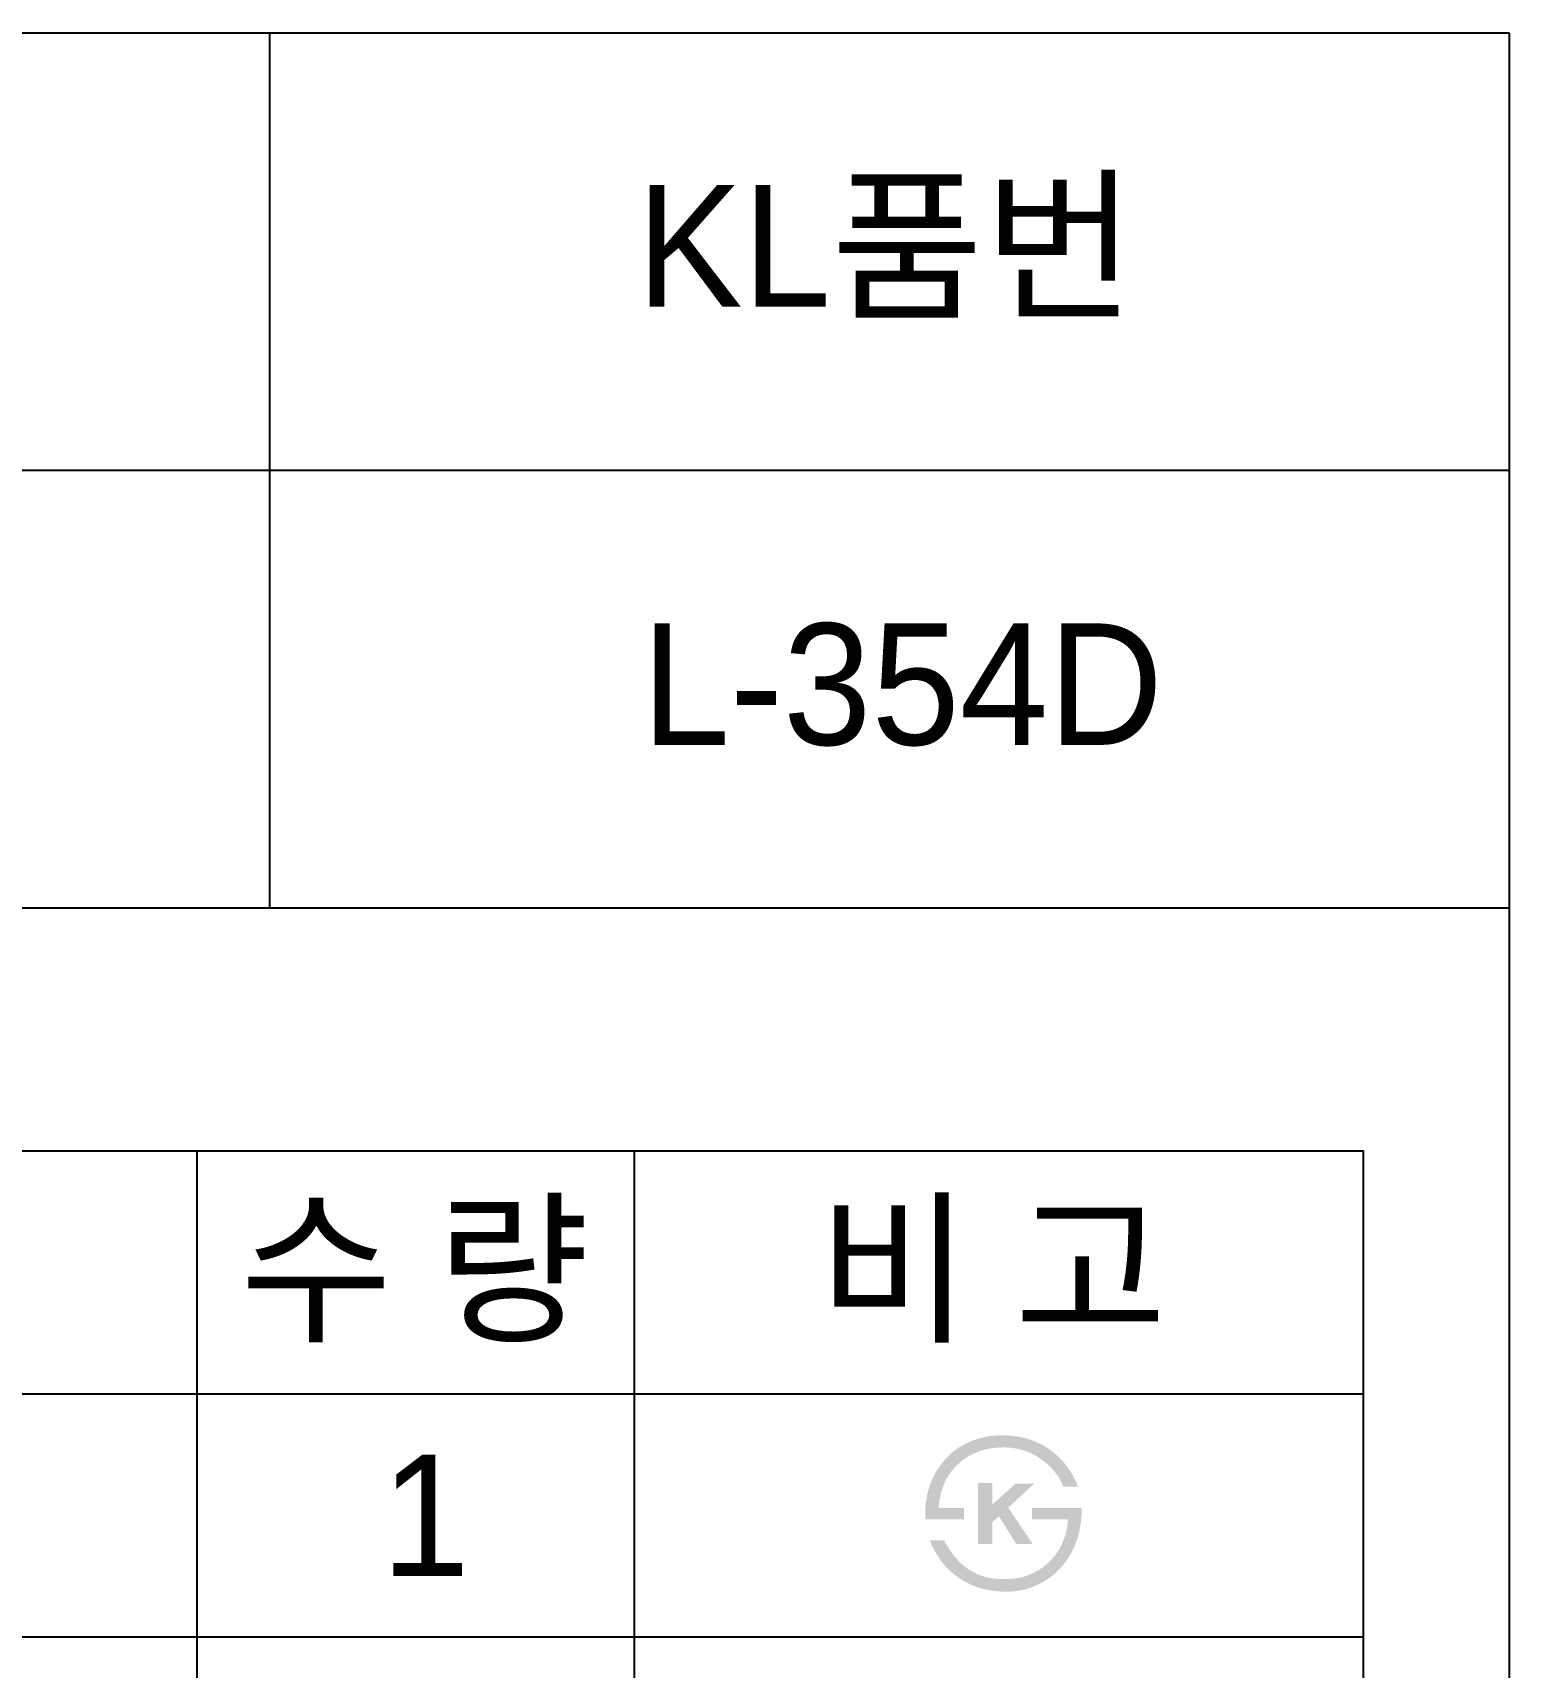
# Model space of a CAD drawing. Header units: millimetres. Extents: x 0 to 3868, y -67 to 2530.
# Drawn here: x 3564 to 3867.8, y 2193.8 to 2530 of the extents above; entities that cross this region are included whole.
import ezdxf
from ezdxf.enums import TextEntityAlignment as Align

# ---------------------------------------------------------------- set-up
doc = ezdxf.new("R2010")
doc.units = ezdxf.units.MM
doc.layers.add('TEXT', color=7, linetype='Continuous')
doc.layers.add('도각라인', color=7, linetype='Continuous')
doc.styles.add('타이틀', font='H2GTRM.TTF', dxfattribs={"height": 25})

msp = doc.modelspace()

# ---------------------------------------------------------------- hatches: boundary and pattern name
at = {"layer": 'TEXT'}
for points in [[(3747.63, 2224.17), (3747.61, 2224.58), (3747.6, 2224.99), (3747.6, 2225.4), (3747.6, 2225.8), (3747.62, 2226.21), (3747.64, 2226.61), (3747.67, 2227.01), (3747.71, 2227.41), (3747.76, 2227.8), (3747.82, 2228.2), (3747.89, 2228.59), (3747.96, 2228.98), (3748.04, 2229.36), (3748.14, 2229.75), (3748.23, 2230.13), (3748.34, 2230.52), (3748.46, 2230.9), (3748.59, 2231.28), (3748.73, 2231.66), (3748.88, 2232.03), (3749.03, 2232.39), (3749.19, 2232.75), (3749.37, 2233.1), (3749.54, 2233.45), (3749.73, 2233.79), (3749.93, 2234.12), (3750.13, 2234.45), (3750.34, 2234.77), (3750.56, 2235.09), (3750.79, 2235.4), (3751.03, 2235.7), (3751.53, 2236.32), (3751.8, 2236.62), (3752.08, 2236.92), (3752.36, 2237.2), (3752.65, 2237.48), (3752.94, 2237.75), (3753.25, 2238.01), (3753.56, 2238.26), (3753.88, 2238.5), (3754.2, 2238.74), (3754.53, 2238.96), (3754.87, 2239.17), (3755.22, 2239.38), (3755.57, 2239.58), (3755.93, 2239.76), (3756.3, 2239.94), (3756.7, 2240.12), (3757.11, 2240.29), (3757.52, 2240.45), (3757.95, 2240.6), (3758.37, 2240.74), (3758.81, 2240.86), (3759.24, 2240.97), (3759.69, 2241.08), (3760.14, 2241.17), (3760.6, 2241.25), (3761.06, 2241.31), (3761.53, 2241.37), (3762.01, 2241.41), (3762.49, 2241.45), (3762.98, 2241.47), (3763.47, 2241.48), (3764.23, 2241.46), (3764.61, 2241.44), (3764.98, 2241.41), (3765.35, 2241.38), (3765.71, 2241.34), (3766.07, 2241.29), (3766.43, 2241.24), (3766.78, 2241.18), (3767.13, 2241.12), (3767.47, 2241.04), (3767.81, 2240.97), (3768.15, 2240.88), (3768.48, 2240.79), (3768.81, 2240.7), (3769.14, 2240.59), (3769.46, 2240.48), (3769.78, 2240.37), (3770.09, 2240.24), (3770.4, 2240.12), (3770.71, 2239.98), (3771.01, 2239.84), (3771.31, 2239.69), (3771.61, 2239.54), (3771.9, 2239.38), (3772.19, 2239.21), (3772.47, 2239.04), (3772.75, 2238.86), (3773.03, 2238.67), (3773.3, 2238.48), (3773.57, 2238.28), (3773.83, 2238.08), (3774.25, 2237.73), (3774.66, 2237.37), (3775.06, 2237), (3775.44, 2236.62), (3775.81, 2236.22), (3776.17, 2235.8), (3776.51, 2235.38), (3776.84, 2234.93), (3777.16, 2234.48), (3777.47, 2234.01), (3777.77, 2233.53), (3778.05, 2233.03), (3778.32, 2232.52), (3778.57, 2232), (3778.82, 2231.46), (3779.05, 2230.91), (3779.05, 2230.91), (3775.95, 2230.91), (3775.95, 2230.91), (3775.89, 2231.09), (3775.82, 2231.26), (3775.75, 2231.43), (3775.68, 2231.61), (3775.61, 2231.78), (3775.53, 2231.95), (3775.44, 2232.12), (3775.35, 2232.29), (3775.26, 2232.46), (3775.17, 2232.63), (3775.07, 2232.79), (3774.96, 2232.96), (3774.86, 2233.12), (3774.75, 2233.29), (3774.63, 2233.45), (3774.51, 2233.61), (3774.39, 2233.77), (3774.26, 2233.93), (3774, 2234.25), (3773.72, 2234.57), (3773.42, 2234.88), (3773.11, 2235.19), (3772.78, 2235.49), (3772.44, 2235.79), (3772.08, 2236.09), (3771.85, 2236.27), (3771.62, 2236.44), (3771.38, 2236.61), (3771.15, 2236.77), (3770.91, 2236.92), (3770.67, 2237.07), (3770.43, 2237.21), (3770.18, 2237.35), (3769.94, 2237.49), (3769.69, 2237.61), (3769.44, 2237.73), (3769.18, 2237.85), (3768.93, 2237.96), (3768.68, 2238.06), (3768.42, 2238.16), (3768.16, 2238.26), (3767.9, 2238.34), (3767.63, 2238.42), (3767.37, 2238.5), (3767.1, 2238.57), (3766.83, 2238.64), (3766.56, 2238.7), (3766.29, 2238.75), (3766.01, 2238.8), (3765.74, 2238.84), (3765.46, 2238.88), (3765.18, 2238.91), (3764.89, 2238.93), (3764.61, 2238.95), (3764.32, 2238.97), (3764.04, 2238.98), (3763.75, 2238.98), (3763.4, 2238.97), (3763.05, 2238.96), (3762.71, 2238.95), (3762.38, 2238.93), (3762.05, 2238.9), (3761.72, 2238.86), (3761.39, 2238.82), (3761.07, 2238.77), (3760.75, 2238.71), (3760.44, 2238.65), (3760.13, 2238.58), (3759.82, 2238.51), (3759.52, 2238.43), (3759.22, 2238.34), (3758.92, 2238.24), (3758.63, 2238.14), (3758.34, 2238.04), (3758.06, 2237.92), (3757.78, 2237.8), (3757.5, 2237.67), (3757.23, 2237.54), (3756.96, 2237.4), (3756.69, 2237.25), (3756.43, 2237.1), (3756.17, 2236.94), (3755.92, 2236.77), (3755.67, 2236.6), (3755.42, 2236.42), (3755.18, 2236.24), (3754.94, 2236.04), (3754.7, 2235.84), (3754.47, 2235.64), (3754.24, 2235.42), (3754.01, 2235.2), (3753.79, 2234.97), (3753.58, 2234.74), (3753.37, 2234.51), (3753.17, 2234.27), (3752.98, 2234.02), (3752.8, 2233.77), (3752.62, 2233.52), (3752.44, 2233.26), (3752.28, 2233), (3752.12, 2232.74), (3751.97, 2232.47), (3751.82, 2232.19), (3751.69, 2231.92), (3751.55, 2231.63), (3751.43, 2231.35), (3751.31, 2231.05), (3751.2, 2230.76), (3751.1, 2230.46), (3751, 2230.15), (3750.91, 2229.85), (3750.83, 2229.53), (3750.75, 2229.22), (3750.68, 2228.89), (3750.62, 2228.57), (3750.56, 2228.24), (3750.51, 2227.9), (3750.47, 2227.56), (3750.43, 2227.22), (3750.4, 2226.87), (3750.38, 2226.52), (3750.38, 2226.52), (3755.56, 2226.52), (3755.56, 2226.52), (3755.56, 2226.52), (3755.56, 2224.17), (3755.56, 2224.17), (3755.56, 2224.17), (3747.63, 2224.17)], [(3761.39, 2227.21), (3766.19, 2231.56), (3770.06, 2231.56), (3764.69, 2226.61), (3769.72, 2219.1), (3766.34, 2219.1), (3762.78, 2224.81), (3761.39, 2223.57), (3761.39, 2219.1), (3758.44, 2219.1), (3758.44, 2231.67), (3761.39, 2231.67)], [(3779.8, 2226.52), (3779.8, 2226.08), (3779.8, 2225.64), (3779.78, 2225.21), (3779.76, 2224.78), (3779.73, 2224.35), (3779.69, 2223.92), (3779.63, 2223.5), (3779.57, 2223.07), (3779.5, 2222.65), (3779.42, 2222.24), (3779.33, 2221.82), (3779.24, 2221.41), (3779.13, 2221), (3779.01, 2220.6), (3778.88, 2220.19), (3778.75, 2219.79), (3778.61, 2219.41), (3778.46, 2219.02), (3778.3, 2218.65), (3778.14, 2218.28), (3777.97, 2217.92), (3777.79, 2217.56), (3777.6, 2217.21), (3777.41, 2216.87), (3777.2, 2216.53), (3776.99, 2216.19), (3776.77, 2215.86), (3776.55, 2215.54), (3776.31, 2215.23), (3776.07, 2214.92), (3775.82, 2214.61), (3775.56, 2214.31), (3775.29, 2214.02), (3775.02, 2213.74), (3774.73, 2213.46), (3774.45, 2213.2), (3774.16, 2212.94), (3773.86, 2212.69), (3773.56, 2212.45), (3773.25, 2212.22), (3772.93, 2211.99), (3772.61, 2211.78), (3772.29, 2211.57), (3771.96, 2211.37), (3771.62, 2211.18), (3771.28, 2211), (3770.93, 2210.83), (3770.57, 2210.66), (3770.21, 2210.5), (3769.84, 2210.34), (3769.46, 2210.2), (3769.09, 2210.07), (3768.71, 2209.95), (3768.33, 2209.84), (3767.94, 2209.74), (3767.56, 2209.65), (3767.17, 2209.57), (3766.77, 2209.5), (3766.38, 2209.44), (3765.98, 2209.4), (3765.58, 2209.36), (3765.17, 2209.33), (3764.76, 2209.32), (3764.35, 2209.31), (3763.69, 2209.32), (3763.03, 2209.34), (3762.39, 2209.39), (3761.75, 2209.46), (3761.13, 2209.55), (3760.82, 2209.6), (3760.51, 2209.65), (3760.21, 2209.72), (3759.91, 2209.78), (3759.61, 2209.86), (3759.32, 2209.93), (3759.03, 2210.02), (3758.74, 2210.1), (3758.45, 2210.2), (3758.16, 2210.3), (3757.88, 2210.4), (3757.6, 2210.51), (3757.32, 2210.62), (3757.05, 2210.74), (3756.78, 2210.86), (3756.51, 2210.99), (3756.24, 2211.13), (3755.97, 2211.27), (3755.71, 2211.41), (3755.45, 2211.56), (3755.2, 2211.71), (3754.67, 2212.05), (3754.41, 2212.23), (3754.15, 2212.41), (3753.9, 2212.6), (3753.65, 2212.79), (3753.4, 2212.99), (3753.16, 2213.19), (3752.92, 2213.4), (3752.69, 2213.61), (3752.46, 2213.83), (3752.24, 2214.05), (3752.02, 2214.28), (3751.8, 2214.52), (3751.59, 2214.75), (3751.38, 2214.99), (3751.18, 2215.24), (3750.98, 2215.49), (3750.79, 2215.75), (3750.6, 2216.01), (3750.42, 2216.28), (3750.24, 2216.55), (3750.06, 2216.83), (3749.89, 2217.11), (3749.72, 2217.4), (3749.56, 2217.69), (3749.4, 2217.99), (3749.24, 2218.29), (3749.09, 2218.59), (3748.8, 2219.22), (3748.53, 2219.87), (3748.53, 2219.87), (3751.48, 2219.87), (3751.48, 2219.87), (3751.71, 2219.44), (3751.94, 2219.03), (3752.18, 2218.63), (3752.42, 2218.23), (3752.67, 2217.86), (3752.93, 2217.49), (3753.19, 2217.13), (3753.45, 2216.79), (3753.72, 2216.46), (3753.99, 2216.14), (3754.27, 2215.83), (3754.56, 2215.53), (3754.85, 2215.25), (3755.15, 2214.97), (3755.45, 2214.71), (3755.75, 2214.46), (3755.98, 2214.29), (3756.21, 2214.12), (3756.44, 2213.96), (3756.67, 2213.81), (3756.91, 2213.66), (3757.15, 2213.52), (3757.39, 2213.38), (3757.64, 2213.25), (3757.89, 2213.12), (3758.14, 2213.01), (3758.39, 2212.89), (3758.65, 2212.79), (3758.91, 2212.69), (3759.17, 2212.59), (3759.44, 2212.5), (3759.71, 2212.42), (3759.98, 2212.34), (3760.25, 2212.27), (3760.53, 2212.21), (3760.81, 2212.15), (3761.09, 2212.1), (3761.37, 2212.05), (3761.66, 2212.01), (3761.95, 2211.97), (3762.24, 2211.94), (3762.54, 2211.92), (3762.84, 2211.91), (3763.14, 2211.89), (3763.44, 2211.89), (3763.75, 2211.89), (3764.06, 2211.9), (3764.92, 2211.92), (3765.19, 2211.94), (3765.46, 2211.96), (3765.73, 2211.98), (3766, 2212.01), (3766.26, 2212.05), (3766.53, 2212.09), (3766.79, 2212.14), (3767.05, 2212.19), (3767.31, 2212.25), (3767.57, 2212.31), (3767.82, 2212.38), (3768.07, 2212.46), (3768.33, 2212.54), (3768.58, 2212.63), (3768.83, 2212.72), (3769.07, 2212.81), (3769.32, 2212.92), (3769.56, 2213.03), (3769.8, 2213.14), (3770.04, 2213.26), (3770.28, 2213.39), (3770.52, 2213.52), (3770.75, 2213.65), (3770.99, 2213.79), (3771.22, 2213.94), (3771.45, 2214.1), (3771.68, 2214.25), (3771.9, 2214.42), (3772.13, 2214.59), (3772.35, 2214.76), (3772.61, 2214.98), (3772.86, 2215.2), (3773.1, 2215.43), (3773.33, 2215.66), (3773.56, 2215.89), (3773.78, 2216.13), (3773.99, 2216.38), (3774.2, 2216.63), (3774.4, 2216.89), (3774.59, 2217.15), (3774.78, 2217.42), (3774.95, 2217.69), (3775.12, 2217.96), (3775.29, 2218.24), (3775.44, 2218.53), (3775.59, 2218.82), (3775.73, 2219.12), (3775.87, 2219.42), (3775.99, 2219.73), (3776.11, 2220.04), (3776.23, 2220.35), (3776.33, 2220.68), (3776.43, 2221), (3776.52, 2221.33), (3776.61, 2221.67), (3776.69, 2222.01), (3776.76, 2222.36), (3776.82, 2222.71), (3776.87, 2223.07), (3776.92, 2223.43), (3776.96, 2223.8), (3777, 2224.17), (3777, 2224.17), (3769.57, 2224.17), (3769.57, 2224.17), (3769.57, 2224.17), (3769.57, 2226.52), (3769.57, 2226.52), (3769.57, 2226.52), (3779.8, 2226.52)]]:
    msp.add_hatch(color=256, dxfattribs=at).paths.add_polyline_path(points, flags=0)

# ---------------------------------------------------------------- linework, layer by layer
at = {"layer": '도각라인'}
for p, q in [((2067.78, 2530), (3867.78, 2530)), ((3612.78, 2350), (3612.78, 2530)), ((3867.78, 2530), (3867.78, 0)), ((2587.78, 2440), (3867.78, 2440)), ((2067.78, 2350), (3867.78, 2350)), ((2992.78, 2300), (3837.78, 2300)), ((3597.78, 1850), (3597.78, 2300)), ((3687.78, 1850), (3687.78, 2300)), ((3837.78, 1850), (3837.78, 2300)), ((2992.78, 2250), (3837.78, 2250)), ((2992.78, 2200), (3837.78, 2200))]:
    msp.add_line(p, q, dxfattribs=at)

# ---------------------------------------------------------------- texts
at = {"layer": 'TEXT', "style": '타이틀'}
for s, p in [('KL품번', (3739.56, 2486.15)), ('L-354D', (3742.89, 2396)), ('수 량', (3642.55, 2275.73)), ('비 고', (3761.4, 2275.73)), ('1', (3644.76, 2225))]:
    msp.add_text(s, height=25, dxfattribs=at).set_placement(p, align=Align.MIDDLE_CENTER)

doc.saveas('drawing.dxf')
